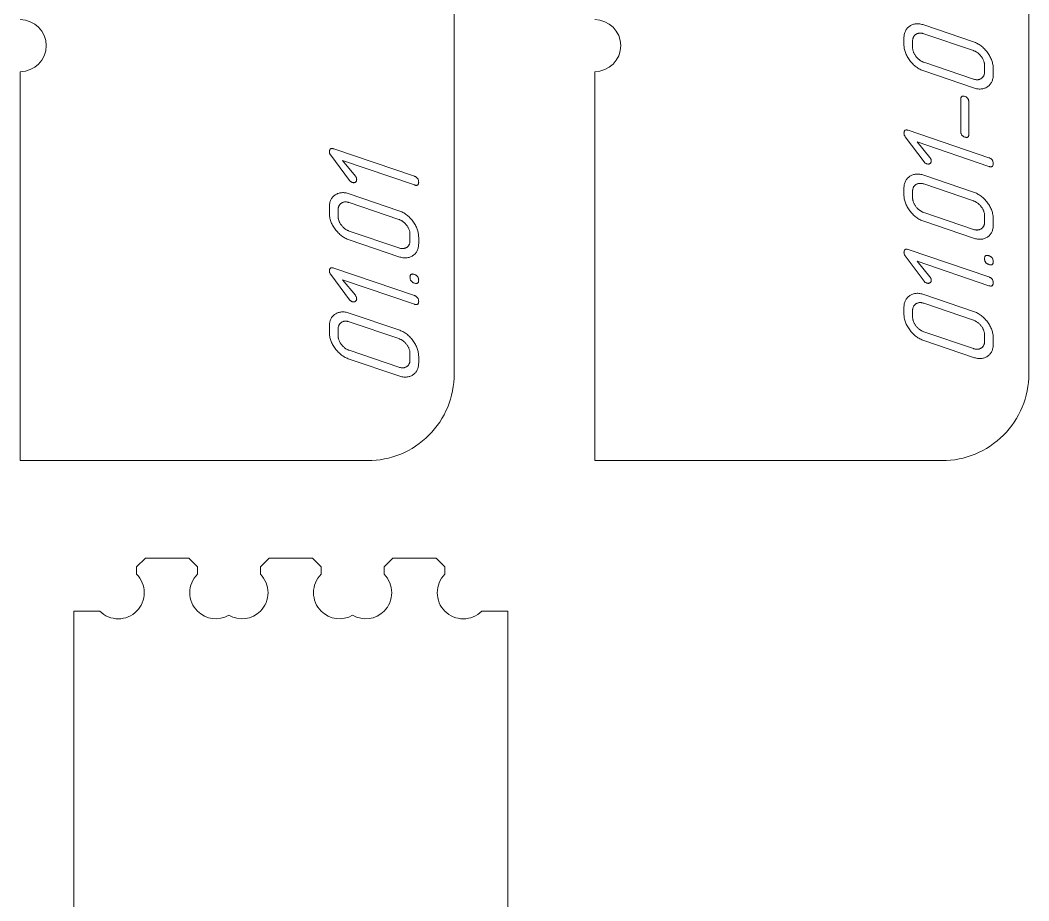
# Model space of a CAD drawing. Header units: millimetres. Extents: x 10 to 1464, y -737 to -10.
# Drawn here: x 1347.7 to 1463.9, y -210.9 to -109.4 of the extents above; entities that cross this region are included whole.
import ezdxf

# ---------------------------------------------------------------- set-up
doc = ezdxf.new("R2010")
doc.units = ezdxf.units.MM
doc.layers.add('Cut', color=7, linetype='Continuous', lineweight=0)
doc.layers.add('Mark', color=7, linetype='Continuous', lineweight=0)

msp = doc.modelspace()

# ---------------------------------------------------------------- linework, layer by layer
at = {"layer": 'Cut'}
for points in [[(1347.675513, -109.377566, -1), (1347.675513, -115.377566), (1347.675513, -160.177464), (1387.675433, -160.177464, 0.4142135624), (1397.675413, -150.177484), (1397.675413, -10.177764)], [(1413.853204, -109.377476, -1), (1413.853204, -115.377476), (1413.853204, -160.177375), (1453.853124, -160.177375, 0.4142135624), (1463.853104, -150.177395), (1463.853104, -16.277662)], [(1403.841755, -311.413169), (1403.841755, -177.513437), (1400.834411, -177.513437, -0.4142135624), (1396.59177, -177.513437, -0.1989123674), (1395.71309, -175.392117, -0.1989123674), (1396.59177, -173.270796), (1396.59177, -172.413447), (1395.591772, -171.413449), (1390.591782, -171.413449), (1389.591784, -172.413447), (1389.591784, -173.270796, -0.4142135624), (1389.591784, -177.513437, -0.339848591), (1385.966791, -177.988069, -0.339848591), (1382.341798, -177.513437, -0.1989123674), (1381.463118, -175.392117, -0.1989123674), (1382.341798, -173.270796), (1382.341798, -172.413447), (1381.3418, -171.413449), (1376.34181, -171.413449), (1375.341812, -172.413447), (1375.341812, -173.270796, -0.4142135624), (1375.341812, -177.513437, -0.3398485373), (1371.716819, -177.988069, -0.3398485373), (1368.091827, -177.513437, -0.1989123674), (1367.213147, -175.392117, -0.1989123674), (1368.091827, -173.270796), (1368.091827, -172.413447), (1367.091829, -171.413449), (1362.091839, -171.413449), (1361.091841, -172.413447), (1361.091841, -173.270796, -0.4142135624), (1361.091841, -177.513437, -0.4142135624), (1356.8492, -177.513437), (1353.841855, -177.513437), (1353.841855, -224.613331, -1)]]:
    msp.add_lwpolyline(points, format="xyb", dxfattribs=at)
at = {"layer": 'Mark'}
for points in [[(1449.467419, -111.518236), (1449.467419, -112.23252), (1449.470035, -112.350578), (1449.477885, -112.468257), (1449.490969, -112.585558), (1449.509285, -112.702479), (1449.532835, -112.819022), (1449.561619, -112.935186), (1449.595635, -113.050971), (1449.634885, -113.166377), (1449.679368, -113.281404), (1449.729085, -113.396053), (1449.784035, -113.510322), (1449.844218, -113.624213), (1449.909634, -113.737725), (1449.980284, -113.850858), (1450.056167, -113.963612), (1450.137284, -114.075987), (1450.222095, -114.185923), (1450.309064, -114.29136), (1450.39819, -114.392297), (1450.489473, -114.488734), (1450.582913, -114.580672), (1450.678511, -114.66811), (1450.776265, -114.751048), (1450.876177, -114.829487), (1450.978246, -114.903427), (1451.082472, -114.972866), (1451.188855, -115.037807), (1451.297396, -115.098247), (1451.408093, -115.154188), (1451.520948, -115.20563), (1451.63596, -115.252572), (1451.753129, -115.295014), (1457.467403, -117.236974), (1457.584838, -117.274267), (1457.700089, -117.305594), (1457.813158, -117.330955), (1457.924043, -117.350349), (1458.032744, -117.363778), (1458.139263, -117.37124), (1458.243598, -117.372736), (1458.345749, -117.368266), (1458.445718, -117.357829), (1458.543503, -117.341427), (1458.639105, -117.319058), (1458.732523, -117.290723), (1458.823758, -117.256422), (1458.91281, -117.216155), (1458.999679, -117.169922), (1459.084364, -117.117722), (1459.165345, -117.06056), (1459.241102, -116.999439), (1459.311634, -116.934359), (1459.376941, -116.86532), (1459.437024, -116.792322), (1459.491883, -116.715364), (1459.541516, -116.634448), (1459.585925, -116.549573), (1459.62511, -116.460739), (1459.65907, -116.367946), (1459.687805, -116.271194), (1459.711316, -116.170483), (1459.729602, -116.065813), (1459.742663, -115.957184), (1459.7505, -115.844596), (1459.753113, -115.728049), (1459.753113, -115.013764), (1459.750506, -114.894259), (1459.742687, -114.775223), (1459.729655, -114.656656), (1459.71141, -114.53856), (1459.687952, -114.420932), (1459.659282, -114.303774), (1459.625398, -114.187086), (1459.586302, -114.070867), (1459.541993, -113.955118), (1459.492471, -113.839838), (1459.437736, -113.725028), (1459.377789, -113.610687), (1459.312629, -113.496816), (1459.242255, -113.383415), (1459.166669, -113.270483), (1459.085871, -113.15802), (1459.001356, -113.048037), (1458.914623, -112.942543), (1458.825671, -112.841538), (1458.734501, -112.745022), (1458.641112, -112.652996), (1458.545504, -112.565458), (1458.447678, -112.48241), (1458.347633, -112.40385), (1458.245369, -112.32978), (1458.140887, -112.260199), (1458.034186, -112.195107), (1457.925267, -112.134505), (1457.814129, -112.078391), (1457.700772, -112.026766), (1457.585197, -111.979631), (1457.467403, -111.936985), (1451.753129, -109.995024), (1451.635601, -109.957705), (1451.520265, -109.926382), (1451.407122, -109.901056), (1451.296171, -109.881726), (1451.187413, -109.868393), (1451.080848, -109.861057), (1450.976474, -109.859718), (1450.874294, -109.864375), (1450.774306, -109.875029), (1450.67651, -109.891679), (1450.580906, -109.914327), (1450.487496, -109.942971), (1450.396277, -109.977611), (1450.307251, -110.018248), (1450.220418, -110.064882), (1450.135777, -110.117513), (1450.054843, -110.175137), (1449.97913, -110.23675), (1449.90864, -110.302353), (1449.84337, -110.371945), (1449.783322, -110.445527), (1449.728496, -110.523099), (1449.678891, -110.60466), (1449.634508, -110.69021), (1449.595347, -110.77975), (1449.561407, -110.873279), (1449.532688, -110.970798), (1449.509191, -111.072307), (1449.490916, -111.177805), (1449.477862, -111.287292), (1449.47003, -111.400769)], [(1450.467417, -111.858079), (1450.467417, -112.572363), (1450.468898, -112.637367), (1450.47334, -112.702273), (1450.480744, -112.767082), (1450.491109, -112.831793), (1450.504436, -112.896407), (1450.520724, -112.960922), (1450.539974, -113.025341), (1450.562185, -113.089661), (1450.587358, -113.153884), (1450.615492, -113.218009), (1450.646588, -113.282036), (1450.680645, -113.345966), (1450.717664, -113.409799), (1450.757644, -113.473533), (1450.800586, -113.53717), (1450.84649, -113.600709), (1450.894454, -113.662916), (1450.943578, -113.722554), (1450.993863, -113.779625), (1451.045307, -113.834128), (1451.097912, -113.886063), (1451.151677, -113.93543), (1451.206601, -113.98223), (1451.262686, -114.026462), (1451.319931, -114.068125), (1451.378336, -114.107221), (1451.437901, -114.14375), (1451.498627, -114.17771), (1451.560512, -114.209102), (1451.623557, -114.237927), (1451.687763, -114.264184), (1451.753129, -114.287873), (1457.467403, -116.229833), (1457.533034, -116.250658), (1457.59748, -116.268128), (1457.660739, -116.282241), (1457.722812, -116.292999), (1457.783698, -116.300402), (1457.843399, -116.304449), (1457.901913, -116.30514), (1457.959241, -116.302475), (1458.015382, -116.296455), (1458.070337, -116.28708), (1458.124107, -116.274349), (1458.176689, -116.258262), (1458.228086, -116.238819), (1458.278296, -116.216021), (1458.32732, -116.189867), (1458.375158, -116.160358), (1458.420926, -116.128104), (1458.463741, -116.093716), (1458.503604, -116.057193), (1458.540514, -116.018537), (1458.574471, -115.977747), (1458.605475, -115.934822), (1458.633527, -115.889764), (1458.658625, -115.842571), (1458.680771, -115.793245), (1458.699964, -115.741784), (1458.716205, -115.68819), (1458.729492, -115.632461), (1458.739827, -115.574598), (1458.747209, -115.514601), (1458.751638, -115.45247), (1458.753115, -115.388206), (1458.753115, -114.673921), (1458.751643, -114.607403), (1458.747228, -114.54108), (1458.73987, -114.474952), (1458.729569, -114.409019), (1458.716325, -114.34328), (1458.700137, -114.277737), (1458.681006, -114.212388), (1458.658932, -114.147234), (1458.633915, -114.082276), (1458.605955, -114.017511), (1458.575051, -113.952942), (1458.541204, -113.888568), (1458.504414, -113.824388), (1458.464681, -113.760404), (1458.422005, -113.696614), (1458.376385, -113.633019), (1458.328687, -113.5708), (1458.279773, -113.511135), (1458.229644, -113.454026), (1458.178301, -113.399471), (1458.125742, -113.347472), (1458.071968, -113.298029), (1458.016979, -113.25114), (1457.960775, -113.206806), (1457.903356, -113.165028), (1457.844722, -113.125805), (1457.784873, -113.089137), (1457.723809, -113.055025), (1457.66153, -113.023467), (1457.598036, -112.994465), (1457.533327, -112.968018), (1457.467403, -112.944126), (1451.753129, -111.002165), (1451.68747, -110.981339), (1451.623001, -110.963895), (1451.55972, -110.949831), (1451.497629, -110.939149), (1451.436726, -110.931848), (1451.377012, -110.927929), (1451.318487, -110.927391), (1451.261151, -110.930235), (1451.205004, -110.936459), (1451.150046, -110.946065), (1451.096276, -110.959053), (1451.043696, -110.975421), (1450.992304, -110.995171), (1450.942101, -111.018303), (1450.893087, -111.044816), (1450.845262, -111.07471), (1450.799507, -111.10738), (1450.756705, -111.142223), (1450.716854, -111.179238), (1450.679955, -111.218425), (1450.646008, -111.259783), (1450.615013, -111.303314), (1450.586969, -111.349016), (1450.561878, -111.396891), (1450.539739, -111.446938), (1450.520551, -111.499156), (1450.504316, -111.553547), (1450.491032, -111.610109), (1450.4807, -111.668843), (1450.473321, -111.72975), (1450.468893, -111.792828)], [(1456.017406, -122.294219), (1456.019191, -122.350182), (1456.024549, -122.403789), (1456.033477, -122.455037), (1456.045977, -122.503928), (1456.062048, -122.550461), (1456.081691, -122.594636), (1456.104906, -122.636454), (1456.131691, -122.675914), (1456.162048, -122.713017), (1456.195977, -122.747761), (1456.233477, -122.780148), (1456.274548, -122.810177), (1456.319191, -122.837849), (1456.367405, -122.863163), (1456.419191, -122.886119), (1456.474548, -122.906717), (1456.529905, -122.923744), (1456.58169, -122.935986), (1456.629904, -122.943443), (1456.674547, -122.946115), (1456.715619, -122.944001), (1456.753119, -122.937102), (1456.787047, -122.925419), (1456.817404, -122.90895), (1456.84419, -122.887695), (1456.867404, -122.861656), (1456.887047, -122.830832), (1456.903118, -122.795222), (1456.915618, -122.754827), (1456.924547, -122.709647), (1456.929904, -122.659682), (1456.93169, -122.604932), (1456.93169, -118.840654), (1456.929904, -118.783825), (1456.924547, -118.72941), (1456.915618, -118.677408), (1456.903118, -118.62782), (1456.887047, -118.580645), (1456.867404, -118.535883), (1456.84419, -118.493536), (1456.817404, -118.453601), (1456.787047, -118.41608), (1456.753119, -118.380973), (1456.715619, -118.348279), (1456.674547, -118.317999), (1456.629904, -118.290132), (1456.58169, -118.264679), (1456.529905, -118.241639), (1456.474548, -118.221012), (1456.419191, -118.204013), (1456.367405, -118.191855), (1456.319191, -118.184538), (1456.274548, -118.182062), (1456.233477, -118.184426), (1456.195977, -118.191632), (1456.162048, -118.203678), (1456.131691, -118.220566), (1456.104906, -118.242294), (1456.081691, -118.268864), (1456.062048, -118.300274), (1456.045977, -118.336526), (1456.033477, -118.377618), (1456.024549, -118.423551), (1456.019191, -118.474325), (1456.017406, -118.52994)], [(1449.967418, -122.123795), (1449.907736, -122.105531), (1449.851905, -122.092594), (1449.799924, -122.084982), (1449.751793, -122.082696), (1449.707513, -122.085735), (1449.667084, -122.094101), (1449.630504, -122.107792), (1449.597776, -122.126809), (1449.568897, -122.151151), (1449.54387, -122.180819), (1449.522692, -122.215813), (1449.505365, -122.256133), (1449.491889, -122.301778), (1449.482263, -122.35275), (1449.476487, -122.409046), (1449.474562, -122.470669), (1449.476787, -122.521257), (1449.483462, -122.571457), (1449.494588, -122.621271), (1449.510164, -122.670697), (1449.530191, -122.719736), (1449.554668, -122.768388), (1449.583595, -122.816652), (1449.616972, -122.86453), (1451.792972, -125.76564), (1451.822623, -125.804195), (1451.854879, -125.839838), (1451.889741, -125.872568), (1451.927208, -125.902387), (1451.96728, -125.929293), (1452.009957, -125.953286), (1452.05524, -125.974368), (1452.103128, -125.992537), (1452.153616, -126.007329), (1452.202402, -126.016829), (1452.249487, -126.021036), (1452.294869, -126.019951), (1452.338549, -126.013572), (1452.380527, -126.001902), (1452.420803, -125.984938), (1452.459377, -125.962682), (1452.494743, -125.936128), (1452.525393, -125.906268), (1452.551327, -125.873105), (1452.572547, -125.836636), (1452.58905, -125.796863), (1452.600839, -125.753785), (1452.607912, -125.707403), (1452.61027, -125.657716), (1452.607968, -125.607521), (1452.601062, -125.557438), (1452.589553, -125.507466), (1452.573439, -125.457605), (1452.552722, -125.407856), (1452.527402, -125.358219), (1452.497477, -125.308694), (1452.462949, -125.25928), (1450.974559, -123.473234), (1459.253114, -126.286621), (1459.31366, -126.305251), (1459.370301, -126.318647), (1459.423035, -126.326809), (1459.471863, -126.329736), (1459.516785, -126.32743), (1459.5578, -126.319889), (1459.59491, -126.307114), (1459.628113, -126.289105), (1459.65741, -126.265861), (1459.6828, -126.237383), (1459.704284, -126.203672), (1459.721863, -126.164726), (1459.735534, -126.120545), (1459.7453, -126.071131), (1459.751159, -126.016482), (1459.753113, -125.9566), (1459.751159, -125.894524), (1459.7453, -125.835082), (1459.735534, -125.778275), (1459.721863, -125.724101), (1459.704284, -125.672562), (1459.6828, -125.623657), (1459.65741, -125.577386), (1459.628113, -125.533749), (1459.59491, -125.492746), (1459.5578, -125.454377), (1459.516785, -125.418642), (1459.471863, -125.385542), (1459.423035, -125.355075), (1459.370301, -125.327243), (1459.31366, -125.302045), (1459.253114, -125.27948)], [(1383.789727, -124.262894), (1383.730045, -124.244631), (1383.674214, -124.231693), (1383.622233, -124.224081), (1383.574102, -124.221795), (1383.529822, -124.224835), (1383.489393, -124.2332), (1383.452813, -124.246891), (1383.420085, -124.265908), (1383.391206, -124.29025), (1383.366179, -124.319919), (1383.345001, -124.354913), (1383.327674, -124.395232), (1383.314198, -124.440878), (1383.304571, -124.491849), (1383.298796, -124.548146), (1383.296871, -124.609768), (1383.299096, -124.660356), (1383.305771, -124.710557), (1383.316897, -124.76037), (1383.332473, -124.809796), (1383.3525, -124.858835), (1383.376976, -124.907487), (1383.405904, -124.955752), (1383.439281, -125.003629), (1385.615281, -127.90474), (1385.644932, -127.943295), (1385.677188, -127.978937), (1385.71205, -128.011668), (1385.749517, -128.041486), (1385.789589, -128.068392), (1385.832266, -128.092386), (1385.877549, -128.113467), (1385.925437, -128.131636), (1385.975925, -128.146429), (1386.024711, -128.155928), (1386.071796, -128.160136), (1386.117178, -128.15905), (1386.160858, -128.152672), (1386.202836, -128.141001), (1386.243112, -128.124038), (1386.281686, -128.101782), (1386.317052, -128.075227), (1386.347702, -128.045368), (1386.373636, -128.012204), (1386.394855, -127.975736), (1386.411359, -127.935963), (1386.423148, -127.892885), (1386.430221, -127.846503), (1386.432579, -127.796816), (1386.430277, -127.746621), (1386.423371, -127.696537), (1386.411862, -127.646565), (1386.395748, -127.596705), (1386.375031, -127.546956), (1386.34971, -127.497319), (1386.319786, -127.447793), (1386.285258, -127.398379), (1384.796868, -125.612333), (1393.075422, -128.425721), (1393.135969, -128.444351), (1393.19261, -128.457747), (1393.245344, -128.465908), (1393.294172, -128.468836), (1393.339094, -128.466529), (1393.380109, -128.458988), (1393.417219, -128.446213), (1393.450422, -128.428204), (1393.479719, -128.40496), (1393.505109, -128.376483), (1393.526593, -128.342771), (1393.544172, -128.303825), (1393.557843, -128.259645), (1393.567609, -128.21023), (1393.573468, -128.155582), (1393.575421, -128.095699), (1393.573468, -128.033623), (1393.567609, -127.974182), (1393.557843, -127.917374), (1393.544172, -127.863201), (1393.526593, -127.811662), (1393.505109, -127.762756), (1393.479719, -127.716485), (1393.450422, -127.672848), (1393.417219, -127.631845), (1393.380109, -127.593477), (1393.339094, -127.557742), (1393.294172, -127.524641), (1393.245344, -127.494175), (1393.19261, -127.466342), (1393.135969, -127.441144), (1393.075422, -127.41858)], [(1459.753113, -133.035157), (1459.753113, -132.320873), (1459.750506, -132.201367), (1459.742687, -132.082331), (1459.729655, -131.963765), (1459.71141, -131.845668), (1459.687952, -131.72804), (1459.659282, -131.610883), (1459.625398, -131.494194), (1459.586302, -131.377975), (1459.541993, -131.262226), (1459.492471, -131.146947), (1459.437736, -131.032136), (1459.377789, -130.917796), (1459.312629, -130.803925), (1459.242255, -130.690523), (1459.166669, -130.577591), (1459.085871, -130.465129), (1459.001356, -130.355145), (1458.914623, -130.249651), (1458.825671, -130.148646), (1458.734501, -130.052131), (1458.641112, -129.960104), (1458.545504, -129.872566), (1458.447678, -129.789518), (1458.347633, -129.710959), (1458.245369, -129.636889), (1458.140887, -129.567308), (1458.034186, -129.502216), (1457.925267, -129.441613), (1457.814129, -129.385499), (1457.700772, -129.333875), (1457.585197, -129.286739), (1457.467403, -129.244093), (1451.753129, -127.302133), (1451.635601, -127.264813), (1451.520265, -127.23349), (1451.407122, -127.208164), (1451.296171, -127.188834), (1451.187413, -127.175502), (1451.080848, -127.168165), (1450.976474, -127.166826), (1450.874294, -127.171483), (1450.774306, -127.182137), (1450.67651, -127.198788), (1450.580906, -127.221435), (1450.487496, -127.250079), (1450.396277, -127.284719), (1450.307251, -127.325357), (1450.220418, -127.371991), (1450.135777, -127.424621), (1450.054843, -127.482245), (1449.97913, -127.543858), (1449.90864, -127.609461), (1449.84337, -127.679054), (1449.783322, -127.752635), (1449.728496, -127.830207), (1449.678891, -127.911768), (1449.634508, -127.997318), (1449.595347, -128.086858), (1449.561407, -128.180388), (1449.532688, -128.277906), (1449.509191, -128.379415), (1449.490916, -128.484913), (1449.477862, -128.5944), (1449.47003, -128.707877), (1449.467419, -128.825344), (1449.467419, -129.539628), (1449.470035, -129.657686), (1449.477885, -129.775365), (1449.490969, -129.892666), (1449.509285, -130.009587), (1449.532835, -130.12613), (1449.561619, -130.242294), (1449.595635, -130.358079), (1449.634885, -130.473485), (1449.679368, -130.588512), (1449.729085, -130.703161), (1449.784035, -130.81743), (1449.844218, -130.931321), (1449.909634, -131.044833), (1449.980284, -131.157966), (1450.056167, -131.27072), (1450.137284, -131.383095), (1450.222095, -131.493032), (1450.309064, -131.598468), (1450.39819, -131.699405), (1450.489473, -131.795842), (1450.582913, -131.88778), (1450.678511, -131.975218), (1450.776265, -132.058157), (1450.876177, -132.136596), (1450.978246, -132.210535), (1451.082472, -132.279975), (1451.188855, -132.344915), (1451.297396, -132.405356), (1451.408093, -132.461297), (1451.520948, -132.512738), (1451.63596, -132.55968), (1451.753129, -132.602122), (1457.467403, -134.544082), (1457.584838, -134.581375), (1457.700089, -134.612702), (1457.813158, -134.638063), (1457.924043, -134.657458), (1458.032744, -134.670886), (1458.139263, -134.678348), (1458.243598, -134.679844), (1458.345749, -134.675374), (1458.445718, -134.664938), (1458.543503, -134.648535), (1458.639105, -134.626166), (1458.732523, -134.597832), (1458.823758, -134.563531), (1458.91281, -134.523263), (1458.999679, -134.47703), (1459.084364, -134.42483), (1459.165345, -134.367668), (1459.241102, -134.306547), (1459.311634, -134.241467), (1459.376941, -134.172428), (1459.437024, -134.09943), (1459.491883, -134.022473), (1459.541516, -133.941557), (1459.585925, -133.856681), (1459.62511, -133.767847), (1459.65907, -133.675054), (1459.687805, -133.578302), (1459.711316, -133.477591), (1459.729602, -133.372921), (1459.742663, -133.264292), (1459.7505, -133.151704)], [(1458.753115, -132.695314), (1458.753115, -131.98103), (1458.751643, -131.914512), (1458.747228, -131.848189), (1458.73987, -131.78206), (1458.729569, -131.716127), (1458.716325, -131.650389), (1458.700137, -131.584845), (1458.681006, -131.519497), (1458.658932, -131.454343), (1458.633915, -131.389384), (1458.605955, -131.32462), (1458.575051, -131.260051), (1458.541204, -131.195676), (1458.504414, -131.131497), (1458.464681, -131.067512), (1458.422005, -131.003722), (1458.376385, -130.940128), (1458.328687, -130.877908), (1458.279773, -130.818243), (1458.229644, -130.761134), (1458.178301, -130.70658), (1458.125742, -130.654581), (1458.071968, -130.605137), (1458.016979, -130.558248), (1457.960775, -130.513915), (1457.903356, -130.472136), (1457.844722, -130.432913), (1457.784873, -130.396245), (1457.723809, -130.362133), (1457.66153, -130.330575), (1457.598036, -130.301573), (1457.533327, -130.275126), (1457.467403, -130.251234), (1451.753129, -128.309273), (1451.68747, -128.288447), (1451.623001, -128.271003), (1451.55972, -128.256939), (1451.497629, -128.246257), (1451.436726, -128.238957), (1451.377012, -128.235037), (1451.318487, -128.234499), (1451.261151, -128.237343), (1451.205004, -128.243567), (1451.150046, -128.253174), (1451.096276, -128.266161), (1451.043696, -128.28253), (1450.992304, -128.30228), (1450.942101, -128.325411), (1450.893087, -128.351924), (1450.845262, -128.381818), (1450.799507, -128.414489), (1450.756705, -128.449331), (1450.716854, -128.486346), (1450.679955, -128.525533), (1450.646008, -128.566891), (1450.615013, -128.610422), (1450.586969, -128.656125), (1450.561878, -128.703999), (1450.539739, -128.754046), (1450.520551, -128.806264), (1450.504316, -128.860655), (1450.491032, -128.917217), (1450.4807, -128.975952), (1450.473321, -129.036858), (1450.468893, -129.099937), (1450.467417, -129.165187), (1450.467417, -129.879471), (1450.468898, -129.944475), (1450.47334, -130.009382), (1450.480744, -130.07419), (1450.491109, -130.138901), (1450.504436, -130.203515), (1450.520724, -130.268031), (1450.539974, -130.332449), (1450.562185, -130.396769), (1450.587358, -130.460992), (1450.615492, -130.525117), (1450.646588, -130.589145), (1450.680645, -130.653075), (1450.717664, -130.716907), (1450.757644, -130.780641), (1450.800586, -130.844278), (1450.84649, -130.907817), (1450.894454, -130.970024), (1450.943578, -131.029662), (1450.993863, -131.086733), (1451.045307, -131.141236), (1451.097912, -131.193171), (1451.151677, -131.242539), (1451.206601, -131.289338), (1451.262686, -131.33357), (1451.319931, -131.375234), (1451.378336, -131.41433), (1451.437901, -131.450858), (1451.498627, -131.484818), (1451.560512, -131.516211), (1451.623557, -131.545035), (1451.687763, -131.571292), (1451.753129, -131.594981), (1457.467403, -133.536942), (1457.533034, -133.557767), (1457.59748, -133.575236), (1457.660739, -133.58935), (1457.722812, -133.600108), (1457.783698, -133.60751), (1457.843399, -133.611557), (1457.901913, -133.612248), (1457.959241, -133.609584), (1458.015382, -133.603564), (1458.070337, -133.594188), (1458.124107, -133.581457), (1458.176689, -133.56537), (1458.228086, -133.545927), (1458.278296, -133.523129), (1458.32732, -133.496976), (1458.375158, -133.467466), (1458.420926, -133.435212), (1458.463741, -133.400824), (1458.503604, -133.364302), (1458.540514, -133.325645), (1458.574471, -133.284855), (1458.605475, -133.241931), (1458.633527, -133.196872), (1458.658625, -133.14968), (1458.680771, -133.100353), (1458.699964, -133.048892), (1458.716205, -132.995298), (1458.729492, -132.939569), (1458.739827, -132.881706), (1458.747209, -132.82171), (1458.751638, -132.759579)], [(1393.575421, -135.174256), (1393.575421, -134.459972), (1393.572815, -134.340466), (1393.564996, -134.22143), (1393.551964, -134.102864), (1393.533719, -133.984767), (1393.510261, -133.86714), (1393.481591, -133.749982), (1393.447707, -133.633294), (1393.408611, -133.517075), (1393.364302, -133.401326), (1393.31478, -133.286046), (1393.260045, -133.171236), (1393.200098, -133.056895), (1393.134938, -132.943024), (1393.064564, -132.829622), (1392.988978, -132.71669), (1392.90818, -132.604228), (1392.823665, -132.494245), (1392.736932, -132.388751), (1392.64798, -132.287746), (1392.55681, -132.19123), (1392.46342, -132.099203), (1392.367813, -132.011666), (1392.269987, -131.928617), (1392.169942, -131.850058), (1392.067678, -131.775988), (1391.963196, -131.706407), (1391.856495, -131.641315), (1391.747576, -131.580712), (1391.636438, -131.524599), (1391.523081, -131.472974), (1391.407506, -131.425839), (1391.289712, -131.383192), (1385.575437, -129.441232), (1385.45791, -129.403912), (1385.342574, -129.37259), (1385.229431, -129.347263), (1385.11848, -129.327934), (1385.009722, -129.314601), (1384.903157, -129.307265), (1384.798783, -129.305925), (1384.696603, -129.310583), (1384.596615, -129.321236), (1384.498819, -129.337887), (1384.403215, -129.360534), (1384.309805, -129.389178), (1384.218586, -129.423819), (1384.12956, -129.464456), (1384.042727, -129.51109), (1383.958086, -129.563721), (1383.877152, -129.621344), (1383.801439, -129.682958), (1383.730949, -129.748561), (1383.665679, -129.818153), (1383.605631, -129.891735), (1383.550805, -129.969306), (1383.5012, -130.050867), (1383.456817, -130.136418), (1383.417656, -130.225957), (1383.383716, -130.319487), (1383.354997, -130.417006), (1383.3315, -130.518514), (1383.313225, -130.624012), (1383.300171, -130.7335), (1383.292339, -130.846977), (1383.289728, -130.964443), (1383.289728, -131.678728), (1383.292344, -131.796786), (1383.300194, -131.914465), (1383.313278, -132.031765), (1383.331594, -132.148687), (1383.355144, -132.26523), (1383.383928, -132.381393), (1383.417944, -132.497178), (1383.457194, -132.612584), (1383.501677, -132.727612), (1383.551394, -132.84226), (1383.606344, -132.95653), (1383.666527, -133.07042), (1383.731943, -133.183932), (1383.802593, -133.297065), (1383.878476, -133.40982), (1383.959593, -133.522195), (1384.044404, -133.632131), (1384.131373, -133.737567), (1384.220499, -133.838504), (1384.311782, -133.934942), (1384.405222, -134.026879), (1384.50082, -134.114317), (1384.598574, -134.197256), (1384.698486, -134.275695), (1384.800555, -134.349634), (1384.904781, -134.419074), (1385.011164, -134.484014), (1385.119705, -134.544455), (1385.230402, -134.600396), (1385.343257, -134.651837), (1385.458269, -134.698779), (1385.575437, -134.741221), (1391.289712, -136.683182), (1391.407147, -136.720475), (1391.522398, -136.751802), (1391.635467, -136.777162), (1391.746351, -136.796557), (1391.855053, -136.809985), (1391.961571, -136.817448), (1392.065907, -136.818944), (1392.168058, -136.814473), (1392.268027, -136.804037), (1392.365812, -136.787635), (1392.461414, -136.765266), (1392.554832, -136.736931), (1392.646067, -136.70263), (1392.735119, -136.662363), (1392.821988, -136.616129), (1392.906673, -136.56393), (1392.987654, -136.506768), (1393.063411, -136.445647), (1393.133943, -136.380566), (1393.19925, -136.311527), (1393.259333, -136.238529), (1393.314192, -136.161572), (1393.363825, -136.080656), (1393.408234, -135.995781), (1393.447419, -135.906947), (1393.481379, -135.814154), (1393.510114, -135.717402), (1393.533625, -135.61669), (1393.551911, -135.51202), (1393.564972, -135.403391), (1393.572809, -135.290803)], [(1384.289726, -131.304286), (1384.289726, -132.018571), (1384.291207, -132.083575), (1384.295649, -132.148481), (1384.303053, -132.21329), (1384.313418, -132.278001), (1384.326745, -132.342614), (1384.343033, -132.40713), (1384.362283, -132.471548), (1384.384494, -132.535869), (1384.409667, -132.600091), (1384.437801, -132.664217), (1384.468897, -132.728244), (1384.502954, -132.792174), (1384.539973, -132.856006), (1384.579953, -132.919741), (1384.622895, -132.983378), (1384.668799, -133.046917), (1384.716763, -133.109123), (1384.765887, -133.168762), (1384.816172, -133.225833), (1384.867616, -133.280336), (1384.920221, -133.332271), (1384.973986, -133.381638), (1385.02891, -133.428438), (1385.084995, -133.472669), (1385.14224, -133.514333), (1385.200645, -133.553429), (1385.26021, -133.589957), (1385.320936, -133.623918), (1385.382821, -133.65531), (1385.445866, -133.684135), (1385.510072, -133.710392), (1385.575437, -133.734081), (1391.289712, -135.676041), (1391.355343, -135.696866), (1391.419789, -135.714335), (1391.483048, -135.728449), (1391.545121, -135.739207), (1391.606007, -135.746609), (1391.665708, -135.750656), (1391.724222, -135.751348), (1391.78155, -135.748683), (1391.837691, -135.742663), (1391.892646, -135.733287), (1391.946415, -135.720556), (1391.998998, -135.704469), (1392.050395, -135.685027), (1392.100605, -135.662229), (1392.149629, -135.636075), (1392.197467, -135.606566), (1392.243235, -135.574311), (1392.28605, -135.539923), (1392.325913, -135.503401), (1392.362823, -135.464745), (1392.39678, -135.423954), (1392.427784, -135.38103), (1392.455836, -135.335972), (1392.480934, -135.288779), (1392.50308, -135.239452), (1392.522273, -135.187992), (1392.538514, -135.134397), (1392.551801, -135.078668), (1392.562136, -135.020806), (1392.569518, -134.960809), (1392.573947, -134.898678), (1392.575423, -134.834413), (1392.575423, -134.120129), (1392.573952, -134.053611), (1392.569537, -133.987288), (1392.562179, -133.92116), (1392.551878, -133.855227), (1392.538634, -133.789488), (1392.522446, -133.723945), (1392.503315, -133.658596), (1392.481241, -133.593442), (1392.456224, -133.528483), (1392.428264, -133.463719), (1392.39736, -133.39915), (1392.363513, -133.334776), (1392.326723, -133.270596), (1392.28699, -133.206612), (1392.244314, -133.142822), (1392.198694, -133.079227), (1392.150996, -133.017007), (1392.102082, -132.957343), (1392.051953, -132.900233), (1392.00061, -132.845679), (1391.948051, -132.79368), (1391.894277, -132.744236), (1391.839288, -132.697348), (1391.783084, -132.653014), (1391.725665, -132.611236), (1391.667031, -132.572013), (1391.607182, -132.535345), (1391.546118, -132.501232), (1391.483839, -132.469675), (1391.420345, -132.440672), (1391.355636, -132.414225), (1391.289712, -132.390333), (1385.575437, -130.448373), (1385.509779, -130.427547), (1385.44531, -130.410102), (1385.382029, -130.396039), (1385.319938, -130.385357), (1385.259035, -130.378056), (1385.199321, -130.374137), (1385.140796, -130.373599), (1385.08346, -130.376442), (1385.027313, -130.382667), (1384.972355, -130.392273), (1384.918585, -130.40526), (1384.866005, -130.421629), (1384.814613, -130.441379), (1384.76441, -130.464511), (1384.715396, -130.491023), (1384.667571, -130.520917), (1384.621816, -130.553588), (1384.579014, -130.588431), (1384.539163, -130.625445), (1384.502264, -130.664632), (1384.468317, -130.705991), (1384.437322, -130.749521), (1384.409278, -130.795224), (1384.384187, -130.843099), (1384.362048, -130.893145), (1384.34286, -130.945364), (1384.326625, -130.999754), (1384.313341, -131.056317), (1384.303009, -131.115051), (1384.29563, -131.175958), (1384.291202, -131.239036)], [(1449.967418, -135.859482), (1449.907736, -135.841218), (1449.851905, -135.828281), (1449.799924, -135.820669), (1449.751793, -135.818383), (1449.707513, -135.821422), (1449.667084, -135.829788), (1449.630504, -135.843479), (1449.597776, -135.862495), (1449.568897, -135.886838), (1449.54387, -135.916506), (1449.522692, -135.9515), (1449.505365, -135.99182), (1449.491889, -136.037465), (1449.482263, -136.088436), (1449.476487, -136.144733), (1449.474562, -136.206356), (1449.476787, -136.256944), (1449.483462, -136.307144), (1449.494588, -136.356957), (1449.510164, -136.406384), (1449.530191, -136.455423), (1449.554668, -136.504074), (1449.583595, -136.552339), (1449.616972, -136.600217), (1451.792972, -139.501327), (1451.822623, -139.539882), (1451.854879, -139.575525), (1451.889741, -139.608255), (1451.927208, -139.638073), (1451.96728, -139.664979), (1452.009957, -139.688973), (1452.05524, -139.710055), (1452.103128, -139.728224), (1452.153616, -139.743016), (1452.202402, -139.752516), (1452.249487, -139.756723), (1452.294869, -139.755637), (1452.338549, -139.749259), (1452.380527, -139.737588), (1452.420803, -139.720625), (1452.459377, -139.698369), (1452.494743, -139.671814), (1452.525393, -139.641955), (1452.551327, -139.608791), (1452.572547, -139.572323), (1452.58905, -139.53255), (1452.600839, -139.489472), (1452.607912, -139.44309), (1452.61027, -139.393403), (1452.607968, -139.343208), (1452.601062, -139.293124), (1452.589553, -139.243152), (1452.573439, -139.193292), (1452.552722, -139.143543), (1452.527402, -139.093906), (1452.497477, -139.04438), (1452.462949, -138.994966), (1450.974559, -137.208921), (1459.253114, -140.022308), (1459.31366, -140.040938), (1459.370301, -140.054334), (1459.423035, -140.062496), (1459.471863, -140.065423), (1459.516785, -140.063117), (1459.5578, -140.055576), (1459.59491, -140.042801), (1459.628113, -140.024791), (1459.65741, -140.001548), (1459.6828, -139.97307), (1459.704284, -139.939358), (1459.721863, -139.900412), (1459.735534, -139.856232), (1459.7453, -139.806818), (1459.751159, -139.752169), (1459.753113, -139.692286), (1459.751159, -139.630211), (1459.7453, -139.570769), (1459.735534, -139.513962), (1459.721863, -139.459788), (1459.704284, -139.408249), (1459.6828, -139.359344), (1459.65741, -139.313073), (1459.628113, -139.269436), (1459.59491, -139.228433), (1459.5578, -139.190064), (1459.516785, -139.154329), (1459.471863, -139.121229), (1459.423035, -139.090762), (1459.370301, -139.06293), (1459.31366, -139.037731), (1459.253114, -139.015167)], [(1458.753115, -136.916734), (1458.755068, -136.977944), (1458.760927, -137.036575), (1458.770693, -137.092627), (1458.784364, -137.1461), (1458.801943, -137.196994), (1458.823427, -137.245308), (1458.848817, -137.291043), (1458.878114, -137.3342), (1458.911317, -137.374777), (1458.948427, -137.412774), (1458.989442, -137.448193), (1459.034364, -137.481032), (1459.083192, -137.511293), (1459.135926, -137.538974), (1459.192567, -137.564076), (1459.253114, -137.586599), (1459.31366, -137.605229), (1459.370301, -137.618625), (1459.423035, -137.626786), (1459.471863, -137.629714), (1459.516785, -137.627407), (1459.5578, -137.619866), (1459.59491, -137.607091), (1459.628113, -137.589082), (1459.65741, -137.565838), (1459.6828, -137.537361), (1459.704284, -137.503649), (1459.721863, -137.464703), (1459.735534, -137.420523), (1459.7453, -137.371108), (1459.751159, -137.31646), (1459.753113, -137.256577), (1459.751159, -137.194501), (1459.7453, -137.13506), (1459.735534, -137.078252), (1459.721863, -137.024079), (1459.704284, -136.97254), (1459.6828, -136.923634), (1459.65741, -136.877363), (1459.628113, -136.833726), (1459.59491, -136.792723), (1459.5578, -136.754355), (1459.516785, -136.71862), (1459.471863, -136.685519), (1459.423035, -136.655053), (1459.370301, -136.62722), (1459.31366, -136.602022), (1459.253114, -136.579458), (1459.192567, -136.560869), (1459.135926, -136.54757), (1459.083192, -136.539559), (1459.034364, -136.536838), (1458.989442, -136.539406), (1458.948427, -136.547263), (1458.911317, -136.560409), (1458.878114, -136.578844), (1458.848817, -136.602568), (1458.823427, -136.631582), (1458.801943, -136.665884), (1458.784364, -136.705476), (1458.770693, -136.750357), (1458.760927, -136.800527), (1458.755068, -136.855986)], [(1383.789727, -137.998581), (1383.730045, -137.980318), (1383.674214, -137.96738), (1383.622233, -137.959768), (1383.574102, -137.957482), (1383.529822, -137.960522), (1383.489393, -137.968887), (1383.452813, -137.982578), (1383.420085, -138.001595), (1383.391206, -138.025937), (1383.366179, -138.055606), (1383.345001, -138.090599), (1383.327674, -138.130919), (1383.314198, -138.176565), (1383.304571, -138.227536), (1383.298796, -138.283833), (1383.296871, -138.345455), (1383.299096, -138.396043), (1383.305771, -138.446243), (1383.316897, -138.496057), (1383.332473, -138.545483), (1383.3525, -138.594522), (1383.376976, -138.643174), (1383.405904, -138.691439), (1383.439281, -138.739316), (1385.615281, -141.640426), (1385.644932, -141.678981), (1385.677188, -141.714624), (1385.71205, -141.747355), (1385.749517, -141.777173), (1385.789589, -141.804079), (1385.832266, -141.828073), (1385.877549, -141.849154), (1385.925437, -141.867323), (1385.975925, -141.882116), (1386.024711, -141.891615), (1386.071796, -141.895822), (1386.117178, -141.894737), (1386.160858, -141.888359), (1386.202836, -141.876688), (1386.243112, -141.859724), (1386.281686, -141.837468), (1386.317052, -141.810914), (1386.347702, -141.781055), (1386.373636, -141.747891), (1386.394855, -141.711422), (1386.411359, -141.671649), (1386.423148, -141.628572), (1386.430221, -141.582189), (1386.432579, -141.532502), (1386.430277, -141.482307), (1386.423371, -141.432224), (1386.411862, -141.382252), (1386.395748, -141.332391), (1386.375031, -141.282643), (1386.34971, -141.233005), (1386.319786, -141.18348), (1386.285258, -141.134066), (1384.796868, -139.34802), (1393.075422, -142.161407), (1393.135969, -142.180038), (1393.19261, -142.193433), (1393.245344, -142.201595), (1393.294172, -142.204523), (1393.339094, -142.202216), (1393.380109, -142.194675), (1393.417219, -142.1819), (1393.450422, -142.163891), (1393.479719, -142.140647), (1393.505109, -142.11217), (1393.526593, -142.078458), (1393.544172, -142.039512), (1393.557843, -141.995332), (1393.567609, -141.945917), (1393.573468, -141.891269), (1393.575421, -141.831386), (1393.573468, -141.76931), (1393.567609, -141.709869), (1393.557843, -141.653061), (1393.544172, -141.598888), (1393.526593, -141.547348), (1393.505109, -141.498443), (1393.479719, -141.452172), (1393.450422, -141.408535), (1393.417219, -141.367532), (1393.380109, -141.329163), (1393.339094, -141.293429), (1393.294172, -141.260328), (1393.245344, -141.229862), (1393.19261, -141.202029), (1393.135969, -141.176831), (1393.075422, -141.154267)], [(1392.575423, -139.055833), (1392.577377, -139.117044), (1392.583236, -139.175675), (1392.593002, -139.231727), (1392.606673, -139.285199), (1392.624252, -139.336093), (1392.645736, -139.384408), (1392.671126, -139.430143), (1392.700423, -139.473299), (1392.733626, -139.513876), (1392.770736, -139.551874), (1392.811751, -139.587292), (1392.856673, -139.620132), (1392.905501, -139.650392), (1392.958235, -139.678073), (1393.014876, -139.703175), (1393.075422, -139.725698), (1393.135969, -139.744328), (1393.19261, -139.757724), (1393.245344, -139.765886), (1393.294172, -139.768813), (1393.339094, -139.766506), (1393.380109, -139.758966), (1393.417219, -139.746191), (1393.450422, -139.728181), (1393.479719, -139.704938), (1393.505109, -139.67646), (1393.526593, -139.642748), (1393.544172, -139.603802), (1393.557843, -139.559622), (1393.567609, -139.510208), (1393.573468, -139.455559), (1393.575421, -139.395676), (1393.573468, -139.333601), (1393.567609, -139.274159), (1393.557843, -139.217352), (1393.544172, -139.163178), (1393.526593, -139.111639), (1393.505109, -139.062734), (1393.479719, -139.016463), (1393.450422, -138.972826), (1393.417219, -138.931823), (1393.380109, -138.893454), (1393.339094, -138.857719), (1393.294172, -138.824619), (1393.245344, -138.794152), (1393.19261, -138.76632), (1393.135969, -138.741121), (1393.075422, -138.718557), (1393.014876, -138.699969), (1392.958235, -138.686669), (1392.905501, -138.678659), (1392.856673, -138.675937), (1392.811751, -138.678505), (1392.770736, -138.686362), (1392.733626, -138.699508), (1392.700423, -138.717943), (1392.671126, -138.741668), (1392.645736, -138.770681), (1392.624252, -138.804984), (1392.606673, -138.844575), (1392.593002, -138.889456), (1392.583236, -138.939626), (1392.577377, -138.995085)], [(1459.753113, -146.770844), (1459.753113, -146.056559), (1459.750506, -145.937054), (1459.742687, -145.818018), (1459.729655, -145.699451), (1459.71141, -145.581355), (1459.687952, -145.463727), (1459.659282, -145.346569), (1459.625398, -145.229881), (1459.586302, -145.113662), (1459.541993, -144.997913), (1459.492471, -144.882633), (1459.437736, -144.767823), (1459.377789, -144.653483), (1459.312629, -144.539611), (1459.242255, -144.42621), (1459.166669, -144.313278), (1459.085871, -144.200815), (1459.001356, -144.090832), (1458.914623, -143.985338), (1458.825671, -143.884333), (1458.734501, -143.787817), (1458.641112, -143.695791), (1458.545504, -143.608253), (1458.447678, -143.525205), (1458.347633, -143.446646), (1458.245369, -143.372575), (1458.140887, -143.302994), (1458.034186, -143.237902), (1457.925267, -143.1773), (1457.814129, -143.121186), (1457.700772, -143.069561), (1457.585197, -143.022426), (1457.467403, -142.97978), (1451.753129, -141.037819), (1451.635601, -141.0005), (1451.520265, -140.969177), (1451.407122, -140.943851), (1451.296171, -140.924521), (1451.187413, -140.911188), (1451.080848, -140.903852), (1450.976474, -140.902513), (1450.874294, -140.90717), (1450.774306, -140.917824), (1450.67651, -140.934474), (1450.580906, -140.957122), (1450.487496, -140.985766), (1450.396277, -141.020406), (1450.307251, -141.061043), (1450.220418, -141.107677), (1450.135777, -141.160308), (1450.054843, -141.217932), (1449.97913, -141.279545), (1449.90864, -141.345148), (1449.84337, -141.41474), (1449.783322, -141.488322), (1449.728496, -141.565894), (1449.678891, -141.647455), (1449.634508, -141.733005), (1449.595347, -141.822545), (1449.561407, -141.916074), (1449.532688, -142.013593), (1449.509191, -142.115102), (1449.490916, -142.2206), (1449.477862, -142.330087), (1449.47003, -142.443564), (1449.467419, -142.561031), (1449.467419, -143.275315), (1449.470035, -143.393373), (1449.477885, -143.511052), (1449.490969, -143.628353), (1449.509285, -143.745274), (1449.532835, -143.861817), (1449.561619, -143.977981), (1449.595635, -144.093766), (1449.634885, -144.209172), (1449.679368, -144.324199), (1449.729085, -144.438848), (1449.784035, -144.553117), (1449.844218, -144.667008), (1449.909634, -144.78052), (1449.980284, -144.893653), (1450.056167, -145.006407), (1450.137284, -145.118782), (1450.222095, -145.228718), (1450.309064, -145.334155), (1450.39819, -145.435092), (1450.489473, -145.531529), (1450.582913, -145.623467), (1450.678511, -145.710905), (1450.776265, -145.793843), (1450.876177, -145.872282), (1450.978246, -145.946222), (1451.082472, -146.015662), (1451.188855, -146.080602), (1451.297396, -146.141042), (1451.408093, -146.196983), (1451.520948, -146.248425), (1451.63596, -146.295367), (1451.753129, -146.337809), (1457.467403, -148.279769), (1457.584838, -148.317062), (1457.700089, -148.348389), (1457.813158, -148.37375), (1457.924043, -148.393144), (1458.032744, -148.406573), (1458.139263, -148.414035), (1458.243598, -148.415531), (1458.345749, -148.411061), (1458.445718, -148.400624), (1458.543503, -148.384222), (1458.639105, -148.361853), (1458.732523, -148.333518), (1458.823758, -148.299217), (1458.91281, -148.25895), (1458.999679, -148.212717), (1459.084364, -148.160517), (1459.165345, -148.103355), (1459.241102, -148.042234), (1459.311634, -147.977154), (1459.376941, -147.908115), (1459.437024, -147.835117), (1459.491883, -147.758159), (1459.541516, -147.677243), (1459.585925, -147.592368), (1459.62511, -147.503534), (1459.65907, -147.410741), (1459.687805, -147.313989), (1459.711316, -147.213278), (1459.729602, -147.108608), (1459.742663, -146.999979), (1459.7505, -146.887391)], [(1450.467417, -142.900874), (1450.467417, -143.615158), (1450.468898, -143.680162), (1450.47334, -143.745068), (1450.480744, -143.809877), (1450.491109, -143.874588), (1450.504436, -143.939202), (1450.520724, -144.003718), (1450.539974, -144.068136), (1450.562185, -144.132456), (1450.587358, -144.196679), (1450.615492, -144.260804), (1450.646588, -144.324832), (1450.680645, -144.388761), (1450.717664, -144.452594), (1450.757644, -144.516328), (1450.800586, -144.579965), (1450.84649, -144.643504), (1450.894454, -144.705711), (1450.943578, -144.765349), (1450.993863, -144.82242), (1451.045307, -144.876923), (1451.097912, -144.928858), (1451.151677, -144.978226), (1451.206601, -145.025025), (1451.262686, -145.069257), (1451.319931, -145.11092), (1451.378336, -145.150016), (1451.437901, -145.186545), (1451.498627, -145.220505), (1451.560512, -145.251897), (1451.623557, -145.280722), (1451.687763, -145.306979), (1451.753129, -145.330668), (1457.467403, -147.272628), (1457.533034, -147.293453), (1457.59748, -147.310923), (1457.660739, -147.325036), (1457.722812, -147.335794), (1457.783698, -147.343197), (1457.843399, -147.347244), (1457.901913, -147.347935), (1457.959241, -147.345271), (1458.015382, -147.339251), (1458.070337, -147.329875), (1458.124107, -147.317144), (1458.176689, -147.301057), (1458.228086, -147.281614), (1458.278296, -147.258816), (1458.32732, -147.232662), (1458.375158, -147.203153), (1458.420926, -147.170899), (1458.463741, -147.136511), (1458.503604, -147.099988), (1458.540514, -147.061332), (1458.574471, -147.020542), (1458.605475, -146.977617), (1458.633527, -146.932559), (1458.658625, -146.885366), (1458.680771, -146.83604), (1458.699964, -146.784579), (1458.716205, -146.730985), (1458.729492, -146.675256), (1458.739827, -146.617393), (1458.747209, -146.557396), (1458.751638, -146.495266), (1458.753115, -146.431001), (1458.753115, -145.716716), (1458.751643, -145.650198), (1458.747228, -145.583875), (1458.73987, -145.517747), (1458.729569, -145.451814), (1458.716325, -145.386076), (1458.700137, -145.320532), (1458.681006, -145.255183), (1458.658932, -145.19003), (1458.633915, -145.125071), (1458.605955, -145.060307), (1458.575051, -144.995737), (1458.541204, -144.931363), (1458.504414, -144.867184), (1458.464681, -144.803199), (1458.422005, -144.739409), (1458.376385, -144.675814), (1458.328687, -144.613595), (1458.279773, -144.55393), (1458.229644, -144.496821), (1458.178301, -144.442266), (1458.125742, -144.390267), (1458.071968, -144.340824), (1458.016979, -144.293935), (1457.960775, -144.249602), (1457.903356, -144.207823), (1457.844722, -144.1686), (1457.784873, -144.131932), (1457.723809, -144.09782), (1457.66153, -144.066262), (1457.598036, -144.03726), (1457.533327, -144.010813), (1457.467403, -143.986921), (1451.753129, -142.04496), (1451.68747, -142.024134), (1451.623001, -142.00669), (1451.55972, -141.992626), (1451.497629, -141.981944), (1451.436726, -141.974644), (1451.377012, -141.970724), (1451.318487, -141.970186), (1451.261151, -141.97303), (1451.205004, -141.979254), (1451.150046, -141.98886), (1451.096276, -142.001848), (1451.043696, -142.018216), (1450.992304, -142.037967), (1450.942101, -142.061098), (1450.893087, -142.087611), (1450.845262, -142.117505), (1450.799507, -142.150176), (1450.756705, -142.185018), (1450.716854, -142.222033), (1450.679955, -142.26122), (1450.646008, -142.302578), (1450.615013, -142.346109), (1450.586969, -142.391811), (1450.561878, -142.439686), (1450.539739, -142.489733), (1450.520551, -142.541951), (1450.504316, -142.596342), (1450.491032, -142.652904), (1450.4807, -142.711639), (1450.473321, -142.772545), (1450.468893, -142.835623)], [(1383.289728, -144.70013), (1383.289728, -145.414414), (1383.292344, -145.532472), (1383.300194, -145.650152), (1383.313278, -145.767452), (1383.331594, -145.884374), (1383.355144, -146.000916), (1383.383928, -146.11708), (1383.417944, -146.232865), (1383.457194, -146.348271), (1383.501677, -146.463299), (1383.551394, -146.577947), (1383.606344, -146.692217), (1383.666527, -146.806107), (1383.731943, -146.919619), (1383.802593, -147.032752), (1383.878476, -147.145506), (1383.959593, -147.257882), (1384.044404, -147.367818), (1384.131373, -147.473254), (1384.220499, -147.574191), (1384.311782, -147.670628), (1384.405222, -147.762566), (1384.50082, -147.850004), (1384.598574, -147.932943), (1384.698486, -148.011382), (1384.800555, -148.085321), (1384.904781, -148.154761), (1385.011164, -148.219701), (1385.119705, -148.280142), (1385.230402, -148.336083), (1385.343257, -148.387524), (1385.458269, -148.434466), (1385.575437, -148.476908), (1391.289712, -150.418869), (1391.407147, -150.456162), (1391.522398, -150.487489), (1391.635467, -150.512849), (1391.746351, -150.532244), (1391.855053, -150.545672), (1391.961571, -150.553134), (1392.065907, -150.55463), (1392.168058, -150.55016), (1392.268027, -150.539724), (1392.365812, -150.523321), (1392.461414, -150.500953), (1392.554832, -150.472618), (1392.646067, -150.438317), (1392.735119, -150.39805), (1392.821988, -150.351816), (1392.906673, -150.299617), (1392.987654, -150.242454), (1393.063411, -150.181333), (1393.133943, -150.116253), (1393.19925, -150.047214), (1393.259333, -149.974216), (1393.314192, -149.897259), (1393.363825, -149.816343), (1393.408234, -149.731468), (1393.447419, -149.642634), (1393.481379, -149.54984), (1393.510114, -149.453088), (1393.533625, -149.352377), (1393.551911, -149.247707), (1393.564972, -149.139078), (1393.572809, -149.02649), (1393.575421, -148.909943), (1393.575421, -148.195659), (1393.572815, -148.076153), (1393.564996, -147.957117), (1393.551964, -147.838551), (1393.533719, -147.720454), (1393.510261, -147.602827), (1393.481591, -147.485669), (1393.447707, -147.36898), (1393.408611, -147.252762), (1393.364302, -147.137012), (1393.31478, -147.021733), (1393.260045, -146.906923), (1393.200098, -146.792582), (1393.134938, -146.678711), (1393.064564, -146.565309), (1392.988978, -146.452377), (1392.90818, -146.339915), (1392.823665, -146.229932), (1392.736932, -146.124438), (1392.64798, -146.023433), (1392.55681, -145.926917), (1392.46342, -145.83489), (1392.367813, -145.747353), (1392.269987, -145.664304), (1392.169942, -145.585745), (1392.067678, -145.511675), (1391.963196, -145.442094), (1391.856495, -145.377002), (1391.747576, -145.316399), (1391.636438, -145.260285), (1391.523081, -145.208661), (1391.407506, -145.161525), (1391.289712, -145.118879), (1385.575437, -143.176919), (1385.45791, -143.139599), (1385.342574, -143.108276), (1385.229431, -143.08295), (1385.11848, -143.063621), (1385.009722, -143.050288), (1384.903157, -143.042952), (1384.798783, -143.041612), (1384.696603, -143.046269), (1384.596615, -143.056923), (1384.498819, -143.073574), (1384.403215, -143.096221), (1384.309805, -143.124865), (1384.218586, -143.159506), (1384.12956, -143.200143), (1384.042727, -143.246777), (1383.958086, -143.299407), (1383.877152, -143.357031), (1383.801439, -143.418645), (1383.730949, -143.484247), (1383.665679, -143.55384), (1383.605631, -143.627422), (1383.550805, -143.704993), (1383.5012, -143.786554), (1383.456817, -143.872104), (1383.417656, -143.961644), (1383.383716, -144.055174), (1383.354997, -144.152693), (1383.3315, -144.254201), (1383.313225, -144.359699), (1383.300171, -144.469187), (1383.292339, -144.582664)], [(1384.289726, -145.039973), (1384.289726, -145.754257), (1384.291207, -145.819261), (1384.295649, -145.884168), (1384.303053, -145.948977), (1384.313418, -146.013688), (1384.326745, -146.078301), (1384.343033, -146.142817), (1384.362283, -146.207235), (1384.384494, -146.271555), (1384.409667, -146.335778), (1384.437801, -146.399903), (1384.468897, -146.463931), (1384.502954, -146.527861), (1384.539973, -146.591693), (1384.579953, -146.655427), (1384.622895, -146.719064), (1384.668799, -146.782604), (1384.716763, -146.84481), (1384.765887, -146.904449), (1384.816172, -146.961519), (1384.867616, -147.016022), (1384.920221, -147.067958), (1384.973986, -147.117325), (1385.02891, -147.164124), (1385.084995, -147.208356), (1385.14224, -147.25002), (1385.200645, -147.289116), (1385.26021, -147.325644), (1385.320936, -147.359604), (1385.382821, -147.390997), (1385.445866, -147.419822), (1385.510072, -147.446078), (1385.575437, -147.469767), (1391.289712, -149.411728), (1391.355343, -149.432553), (1391.419789, -149.450022), (1391.483048, -149.464136), (1391.545121, -149.474894), (1391.606007, -149.482296), (1391.665708, -149.486343), (1391.724222, -149.487034), (1391.78155, -149.48437), (1391.837691, -149.47835), (1391.892646, -149.468974), (1391.946415, -149.456243), (1391.998998, -149.440156), (1392.050395, -149.420714), (1392.100605, -149.397916), (1392.149629, -149.371762), (1392.197467, -149.342252), (1392.243235, -149.309998), (1392.28605, -149.27561), (1392.325913, -149.239088), (1392.362823, -149.200432), (1392.39678, -149.159641), (1392.427784, -149.116717), (1392.455836, -149.071658), (1392.480934, -149.024466), (1392.50308, -148.975139), (1392.522273, -148.923679), (1392.538514, -148.870084), (1392.551801, -148.814355), (1392.562136, -148.756493), (1392.569518, -148.696496), (1392.573947, -148.634365), (1392.575423, -148.5701), (1392.575423, -147.855816), (1392.573952, -147.789298), (1392.569537, -147.722975), (1392.562179, -147.656847), (1392.551878, -147.590913), (1392.538634, -147.525175), (1392.522446, -147.459631), (1392.503315, -147.394283), (1392.481241, -147.329129), (1392.456224, -147.26417), (1392.428264, -147.199406), (1392.39736, -147.134837), (1392.363513, -147.070462), (1392.326723, -147.006283), (1392.28699, -146.942298), (1392.244314, -146.878509), (1392.198694, -146.814914), (1392.150996, -146.752694), (1392.102082, -146.693029), (1392.051953, -146.63592), (1392.00061, -146.581366), (1391.948051, -146.529367), (1391.894277, -146.479923), (1391.839288, -146.433034), (1391.783084, -146.388701), (1391.725665, -146.346923), (1391.667031, -146.3077), (1391.607182, -146.271032), (1391.546118, -146.236919), (1391.483839, -146.205361), (1391.420345, -146.176359), (1391.355636, -146.149912), (1391.289712, -146.12602), (1385.575437, -144.18406), (1385.509779, -144.163234), (1385.44531, -144.145789), (1385.382029, -144.131726), (1385.319938, -144.121044), (1385.259035, -144.113743), (1385.199321, -144.109824), (1385.140796, -144.109286), (1385.08346, -144.112129), (1385.027313, -144.118354), (1384.972355, -144.12796), (1384.918585, -144.140947), (1384.866005, -144.157316), (1384.814613, -144.177066), (1384.76441, -144.200197), (1384.715396, -144.22671), (1384.667571, -144.256604), (1384.621816, -144.289275), (1384.579014, -144.324118), (1384.539163, -144.361132), (1384.502264, -144.400319), (1384.468317, -144.441678), (1384.437322, -144.485208), (1384.409278, -144.530911), (1384.384187, -144.578785), (1384.362048, -144.628832), (1384.34286, -144.68105), (1384.326625, -144.735441), (1384.313341, -144.792003), (1384.303009, -144.850738), (1384.29563, -144.911644), (1384.291202, -144.974723)]]:
    msp.add_lwpolyline(points, close=True, dxfattribs=at)

doc.saveas('drawing.dxf')
